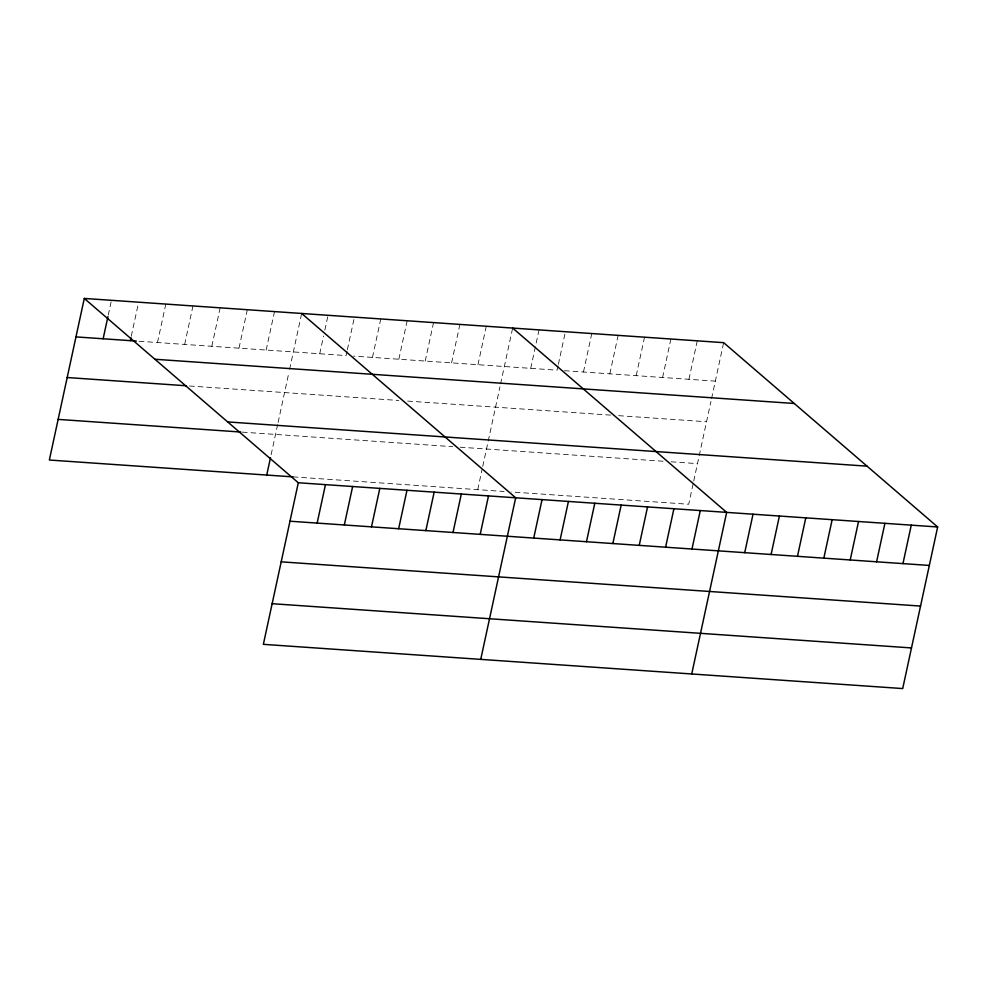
<?xml version="1.0" encoding="UTF-8"?>
<svg xmlns="http://www.w3.org/2000/svg" width="987" height="987" viewBox="0 0 987 987"><rect width="100%" height="100%" fill="white"/><g stroke="black" fill="none" stroke-linecap="round" stroke-linejoin="round"><path stroke-width="0.74" stroke-dasharray="4.93 3.7" d="M108.262 315.112L111.136 301.8M131.271 336.222L138.316 303.675M157.488 342.538L165.804 304.07M184.655 344.414L192.971 305.958M211.835 346.301L220.15 307.833M239.002 348.177L247.318 309.721M266.182 350.052L274.497 311.596M271.129 454.748L277.779 423.966M278.1 422.473L288.957 372.247M289.586 369.348L301.664 313.471M319.726 353.765L323.563 336.012M324.846 330.09L328.042 315.297M347.054 351.15L346.104 355.579L136.354 341.07M347.375 349.669L354.419 317.123M372.469 357.405L380.785 318.949M398.847 359.231L407.162 320.775M425.224 361.057L433.54 322.601M451.59 362.883L459.905 324.427M477.967 364.709L486.283 326.241M477.72 489.651L482.112 469.343M482.742 466.444L499.953 386.842M500.569 383.943L512.66 328.066M530.71 368.361L539.025 329.892M558.05 365.745L557.087 370.174L353.42 356.085M558.371 364.265L565.403 331.718M583.465 372L591.781 333.544M609.83 373.826L618.146 335.37M636.208 375.652L644.523 337.196M662.585 377.478L670.901 339.022M688.951 379.304L697.266 340.836M693.096 483.938L688.704 504.246L511.414 491.982M693.725 481.039L710.936 401.438M711.565 398.538L723.644 342.662M564.416 370.693L715.328 381.13M189.467 385.991L398.847 400.475M407.643 401.08L611.311 415.169M618.627 415.675L706.544 421.757M242.308 432.133L452.811 446.692M460.127 447.197L663.795 461.287M671.123 461.793L697.488 463.619M293.102 476.881L504.098 491.477"/><path stroke-width="1.48" d="M84.29 298.432L298.296 482.754L263.356 644.338L902.71 688.568L937.65 526.972L723.644 342.662L84.29 298.432L49.35 460.028L293.102 476.881M103.141 338.775L107.941 316.593M130.321 340.651L130.95 337.702M266.737 475.055L270.5 457.647M317.148 523.085L325.463 484.629M344.327 524.973L352.643 486.505M371.494 526.848L379.81 488.392M398.662 528.724L406.977 490.268M425.841 530.611L434.157 492.143M453.008 532.486L461.324 494.031M480.188 534.362L488.503 495.906M480.743 659.378L515.67 497.781L301.664 313.471M533.733 538.075L542.048 499.607M560.11 539.901L568.426 501.433M586.475 541.715L594.791 503.259M612.853 543.541L621.168 505.085M639.231 545.367L647.546 506.911M665.596 547.193L673.911 508.737M691.973 549.019L700.289 510.563M691.727 673.973L726.666 512.376L512.66 328.066M744.716 552.671L753.032 514.202M771.094 554.497L779.409 516.028M797.471 556.323L805.787 517.854M823.837 558.136L832.152 519.68M850.214 559.962L858.53 521.506M876.592 561.788L884.907 523.332M902.957 563.614L911.272 525.158M75.974 336.9L136.354 341.07M154.91 359.256L794.264 403.486M67.19 377.527L186.444 385.781M227.676 421.93L867.03 466.16M58.134 419.389L240.791 432.022M298.296 482.754L937.65 526.972M289.981 521.21L929.335 565.44M281.196 561.837L920.55 606.067M272.141 603.699L911.494 647.928"/></g></svg>
